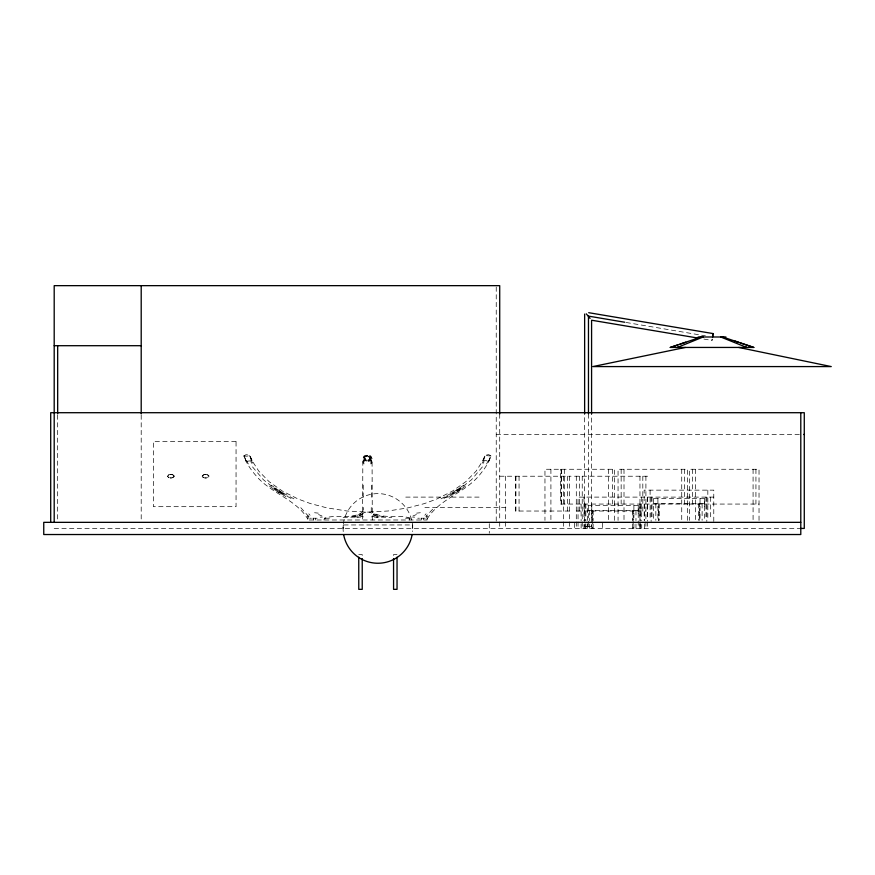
<?xml version="1.0" encoding="UTF-8"?>
<svg xmlns="http://www.w3.org/2000/svg" width="875" height="875" viewBox="0 0 875 875"><rect width="100%" height="100%" fill="white"/><g stroke="black" fill="none" stroke-linecap="round" stroke-linejoin="round"><path stroke-width="0.66" stroke-dasharray="4.38 3.28" d="M587.169 526.695L584.631 526.695L584.631 413.93M588.711 526.695L591.555 526.695L591.577 413.952M592.528 519.542L592.528 528.434M592.528 513.625L592.528 510.661L592.528 520.658M633.15 519.542L633.15 528.434M633.15 513.625L633.15 510.661L633.15 520.658M638.236 513.198L638.236 505.575L587.464 505.575L587.442 528.434L587.442 523.994M658.656 520.483L658.656 518.503M658.656 512.586L658.656 509.622M699.289 515.55L699.289 512.586M699.289 506.658L699.289 503.694L699.289 520.483M704.364 506.231L704.364 498.619L653.592 498.619M251.967 460.491C252.022 459.047 248.292 451.598 243.884 456.017C246.444 463.477 251.038 470.028 256.211 475.923C270.802 493.303 296.155 499.352 307.814 519.061L307.814 518.087L307.814 519.991L427.098 519.991L427 518.131M371.777 463.291L371.864 461.584M703.927 339.073L711.955 340.419L712.108 339.183M317.155 518.23L311.391 518.219L311.314 519.991M425.217 518.23L419.442 518.219L419.377 519.991M169.192 477.772L167.311 476.219L169.192 474.677M172.397 474.677L174.278 476.219L172.397 477.772M207.2 474.677L209.081 476.219L207.2 477.772M343.262 524.956L343.088 528.434L343.088 524.956L412.705 524.956L412.705 528.434L412.53 524.956M307.814 519.061L307.902 518.131M370.902 463.137L371.634 459.637M370.902 463.991L371.634 460.359M427.098 519.061C439.173 498.772 465.62 492.844 480.112 474.294C484.597 468.738 489.038 462.634 490.908 455.777C486.205 451.795 483.022 459.156 482.934 460.491M371.262 507.445L371.252 511.798L372.466 513.8L375.539 515.725L383.731 516.458L376.512 517.027L391.781 517.398M712.239 339.139L711.966 340.43M364.667 457.745L365.258 460.655L367.456 461.333L369.644 460.655L370.234 457.745M362.6 514.533L363.202 513.1L365.63 512.17L388.008 511L407.958 507.872L424.397 503.606L436.8 499.012L452.452 491.116L465.741 481.731L476.12 471.133L482.847 460.655L486.052 460.545L488.688 461.705M362.6 511.23L362.163 512.356C351.345 519.663 336.492 513.931 324.538 518.208L323.947 519.991M363.869 456.827L364.438 460.414M246.214 461.705L244.825 457.745M488.436 460.359L486.587 463.991M488.666 461.387L490.908 455.777M307.475 516.928L307.967 515.725L300.562 507.445M483.339 460.228L485.198 455.317M488.567 461.333L490.087 457.745M482.256 463.137L484.039 459.637M243.884 456.017L247.023 456.192L249.703 455.317M484.772 456.827L483.055 460.414M483.241 463.291L484.116 461.584M174.213 476.536L172.703 477.684A6.398 6.398 0 0 1 168.941 477.673M370.464 461.387L371.033 457.57L370.267 456.575L367.456 455.777L364.634 456.575L363.869 457.57L364.438 461.387M370.464 460.414L371.033 456.827M329.372 518.23L325.741 518.219L325.194 519.991M482.377 466.922L471.516 479.752L458.719 489.748A113.28 113.28 0 0 1 452.386 493.609L442.192 499.395M204.006 474.677L202.125 476.219L204.006 477.772M426.322 517.398L427.066 517.027L425.873 516.458L434.339 507.445M424.845 515.255L426.07 513.833M202.366 475.584L203.7 474.764A6.398 6.398 0 0 1 207.452 474.764M202.683 477.17L203.7 477.684A6.398 6.398 0 0 0 207.506 477.673L208.841 476.864M463.619 485.198L457.844 489.278A112.186 112.186 0 0 1 451.566 493.106L440.978 498.827M465.489 486.062L459.594 490.23A114.352 114.352 0 0 1 453.195 494.123L446.906 497.733M491.017 456.017L485.308 455.547M343.131 517.398L358.389 517.027L351.17 516.458L359.363 515.725L362.447 513.8L363.65 511.798L363.639 507.445M246.334 461.333L252.055 460.655L258.781 471.133L269.172 481.731L282.45 491.116L298.102 499.012L310.516 503.606L326.944 507.872L346.905 511L369.272 512.17L371.7 513.1L372.302 514.533M368.419 460.228L369.381 459.714L367.456 460.316L365.52 459.714L366.483 460.228M369.381 459.714L369.644 457.505L367.456 456.312L365.258 457.505L365.52 459.714M368.648 460.228L370.234 458.938L370.234 457.002L367.456 455.547L364.667 457.002L364.667 458.938L366.253 460.228M368.845 460.491L370.672 459.047L370.639 456.892L367.456 455.317L364.263 456.892L364.23 459.047L366.056 460.491M412.923 516.02L416.347 514.555M168.328 474.994L168.886 474.764A6.398 6.398 0 0 1 172.648 474.764L173.709 475.267M357.405 515.255L361.047 513.833M371.427 516.928L375.539 515.725M416.62 513.133L420.35 512.739M170.166 474.512L171.423 474.512M204.969 474.512L206.238 474.512M171.423 477.936L170.166 477.936M206.238 477.936L204.969 477.936M320.195 517.147L322.306 517.114M357.033 517.147L360.555 517.114M405.53 518.23L410.375 518.208L410.955 519.991M309.684 518.23L311.391 518.219M417.747 518.23L419.442 518.219M496.234 434.459L800.789 434.459M499.712 476.219L571.058 476.219M574.569 476.219L647.62 476.219M405.759 497.109L480.572 497.109M713.781 497.109L578.036 497.109L578.036 520.822M653.581 503.694L704.364 503.694M687.673 504.066L560.645 504.066L560.623 469.263M689.413 504.066L759.03 504.066M424.9 507.544L508.397 507.544M587.442 510.661L638.236 510.661M569.33 511.033L515.397 511.033L515.375 476.219M576.297 511.033L645.903 511.033M54.195 528.434L800.789 528.434M358.772 554.542L362.217 554.542L362.228 557.211M397.02 554.542L393.575 554.542L393.553 557.211M584.981 526.695L591.566 526.695M374.347 517.114L377.869 517.147M324.538 518.208L325.741 518.219M412.606 517.114L414.706 517.147M314.562 512.739L318.281 513.133M626.117 322.47L705.447 335.858M359.363 515.725L363.475 516.928M373.855 513.833L377.497 515.255M207.506 474.764L208.841 475.584M168.886 477.684L167.311 476.219M410.375 518.208C398.409 513.931 383.556 519.663 372.739 512.356L372.302 511.23M318.566 514.555L321.978 516.02M308.591 517.398L307.847 517.027L309.028 516.458L307.967 515.725M293.923 498.827L283.336 493.106A112.186 112.186 0 0 1 277.069 489.278L271.283 485.198M252.536 466.922L263.386 479.752L276.183 489.748A113.269 113.269 0 0 0 282.516 493.609L292.709 499.395M269.412 486.062L275.308 490.23A114.352 114.352 0 0 0 281.706 494.123L287.995 497.733M173.25 474.994L174.027 475.584M308.831 513.833L310.067 515.255M248.325 463.991L246.466 460.359M409.161 518.219L409.708 519.991M250.863 459.637L252.645 463.137M251.847 460.414L250.141 456.827M250.786 461.584L251.672 463.291M249.594 455.547L251.562 460.228M243.994 455.777L246.247 461.387M426.934 515.725L427.427 516.928M363.267 459.637L364 463.991M363.267 460.359L363.814 462.175M423.522 518.219L423.587 519.991M315.459 518.219L315.525 519.991M363.038 461.584L363.136 463.291M759.03 520.384L759.03 469.263L689.413 469.263L689.413 520.384M755.934 469.263L755.934 504.066M753.08 469.263L753.08 520.384M713.781 521.467L713.781 490.142L644.164 490.142L644.164 520.166M710.686 497.109L710.686 519.947M707.831 490.142L707.831 519.509M706.814 497.109L706.814 521.467M705.961 497.109L705.961 519.947M704.364 498.619L704.364 521.467M702.111 503.694L702.111 520.362M700.033 498.619L700.033 520.045M698.666 503.694L698.666 520.362M695.352 469.263L695.352 520.384M692.508 469.263L692.508 504.066M687.673 520.384L687.673 469.263L618.056 469.263L618.056 520.384M684.578 469.263L684.578 504.066M681.734 469.263L681.734 520.384M659.28 503.694L659.28 520.362M658.656 503.694L658.656 520.362M657.913 498.619L657.913 520.045M655.834 503.694L655.834 520.362M653.581 498.619L653.581 520.362M651.973 497.109L651.973 519.947M651.12 497.109L651.12 521.467M650.103 490.142L650.103 519.509M647.642 497.109L647.642 520.822M647.642 521.905L647.642 528.434M647.259 497.109L647.259 519.947M645.903 476.219L645.903 520.822M645.903 521.905L645.903 528.434M644.558 504.066L644.558 520.822M644.558 523.862L644.558 528.434M642.819 476.219L642.819 511.033M641.703 497.109L641.703 520.603M641.703 524.519L641.703 528.434M640.686 504.066L640.686 520.822M640.686 523.862L640.686 528.434M639.964 476.219L639.964 520.822M639.964 521.905L639.964 528.434M639.833 504.066L639.833 520.822M639.833 523.862L639.833 528.434M638.236 505.575L638.236 528.434M635.972 510.661L635.972 520.658M635.972 523.994L635.972 528.434M633.894 505.575L633.894 519.859M633.894 524.147L633.894 528.434M632.527 510.661L632.527 520.658M632.527 523.994L632.527 528.434M624.006 469.263L624.006 520.384M621.152 469.263L621.152 504.066M614.578 520.384L614.578 469.263L544.961 469.263L544.961 520.384M612.642 469.263L612.642 504.066M608.639 469.263L608.639 520.384M602.394 523.206L602.394 528.434M593.141 510.661L593.141 520.658M593.141 523.994L593.141 528.434M591.784 505.575L591.784 519.859M591.784 524.147L591.784 528.434M589.695 510.661L589.695 520.658M589.695 523.994L589.695 528.434M588.47 413.93L588.47 526.695M585.845 504.066L585.845 520.822M585.845 523.862L585.845 528.434M584.992 504.066L584.992 520.822M584.992 523.862L584.992 528.434M583.975 497.109L583.975 520.603M583.975 524.519L583.975 528.434M582.236 476.219L582.236 520.822M582.236 521.905L582.236 528.434M581.12 504.066L581.12 520.822M581.12 523.862L581.12 528.434M579.381 476.219L579.381 511.033M578.036 521.905L578.036 528.434M576.297 476.219L576.297 520.822M576.297 521.905L576.297 528.434M574.547 523.206L574.547 528.434M569.33 476.219L569.33 520.822M569.33 521.905L569.33 528.434M567.394 476.219L567.394 511.033M564.309 469.263L564.309 504.066M563.391 476.219L563.391 520.822M563.391 521.905L563.391 528.434M561.477 469.263L561.477 504.066M561.181 469.263L561.181 504.066M550.911 469.263L550.911 520.384M519.061 476.219L519.061 511.033M515.933 476.219L515.933 511.033M505.662 476.219L505.662 520.822M505.662 521.905L505.662 528.434M499.712 413.973L499.712 520.986M499.712 521.905L499.712 528.434M496.234 287.011L496.234 521.117M489.278 523.644L489.278 533.214M421.477 518.208L421.477 519.991M373.811 514.555L373.811 516.02M372.302 519.991L372.061 458.478L370.683 455.875L367.456 455.022L364.219 455.875L362.841 458.478L362.6 519.991M371.7 485.198L371.7 498.827M363.202 485.198L363.202 498.827M361.091 514.555L361.091 516.02M313.425 518.208L313.425 519.991M141.203 415.002L141.203 520.986M57.673 415.002L57.673 520.986M461.617 488.873A112.383 112.383 0 0 1 453.195 494.123M460.72 488.414A111.311 111.311 0 0 1 452.386 493.609M283.336 493.095A110.239 110.239 0 0 1 275.078 487.955M281.706 494.123A112.372 112.372 0 0 1 273.284 488.873M282.516 493.609A111.311 111.311 0 0 1 274.181 488.414M459.823 487.955A110.239 110.239 0 0 1 451.566 493.095M343.23 531.562A34.803 34.803 0 0 1 377.891 493.62A34.803 34.803 0 0 1 412.562 531.562M370.869 458.817L370.005 460.95L367.456 461.705L364.897 460.95L364.033 458.817L364.952 456.75L367.456 456.017L369.95 456.75L370.869 458.817M236.053 441.416L153.388 441.416L153.388 506.68L236.053 506.68L236.053 441.416"/><path stroke-width="1.31" d="M584.631 413.93L584.642 314.059M591.577 413.952L591.587 320.217L697.244 337.947M712.578 337.236L713.114 333.583L588.689 312.692M712.666 335.77L713.092 333.583M703.15 336.995L677.403 347.441L678.913 346.828M740.841 343.055L753.802 347.441L670.272 347.441L678.037 344.827M679.973 344.17L685.792 342.212M670.272 347.441L701.159 336.995M685.366 347.441L592.823 366.581L831.25 366.581L738.708 347.441M698.119 336.995L725.955 336.995M54.195 345.702L141.203 345.702M803.688 434.459L804.234 434.459M800.789 522.342L43.75 522.342L43.75 534.527L800.789 534.527L800.789 412.705M800.789 528.434L804.278 528.434L804.278 412.705L50.706 412.705L50.706 522.342M624.772 322.241L588.47 316.116L588.47 413.93M722.75 336.995L753.802 347.441M735.033 341.086L738.927 342.409M720.727 336.995L746.67 347.441L745.062 346.784M586.25 313.83L590.1 318.38M499.712 413.973L499.712 285.655L54.195 285.655L54.195 522.342M397.042 557.211L397.042 589.345L393.575 589.345L393.553 558.556M362.228 558.556L362.228 589.345L358.772 589.345L358.75 557.211M141.203 285.655L141.203 413.831M57.673 345.702L57.673 413.831M412.114 534.767A34.803 34.803 0 0 1 343.667 534.767"/></g></svg>
